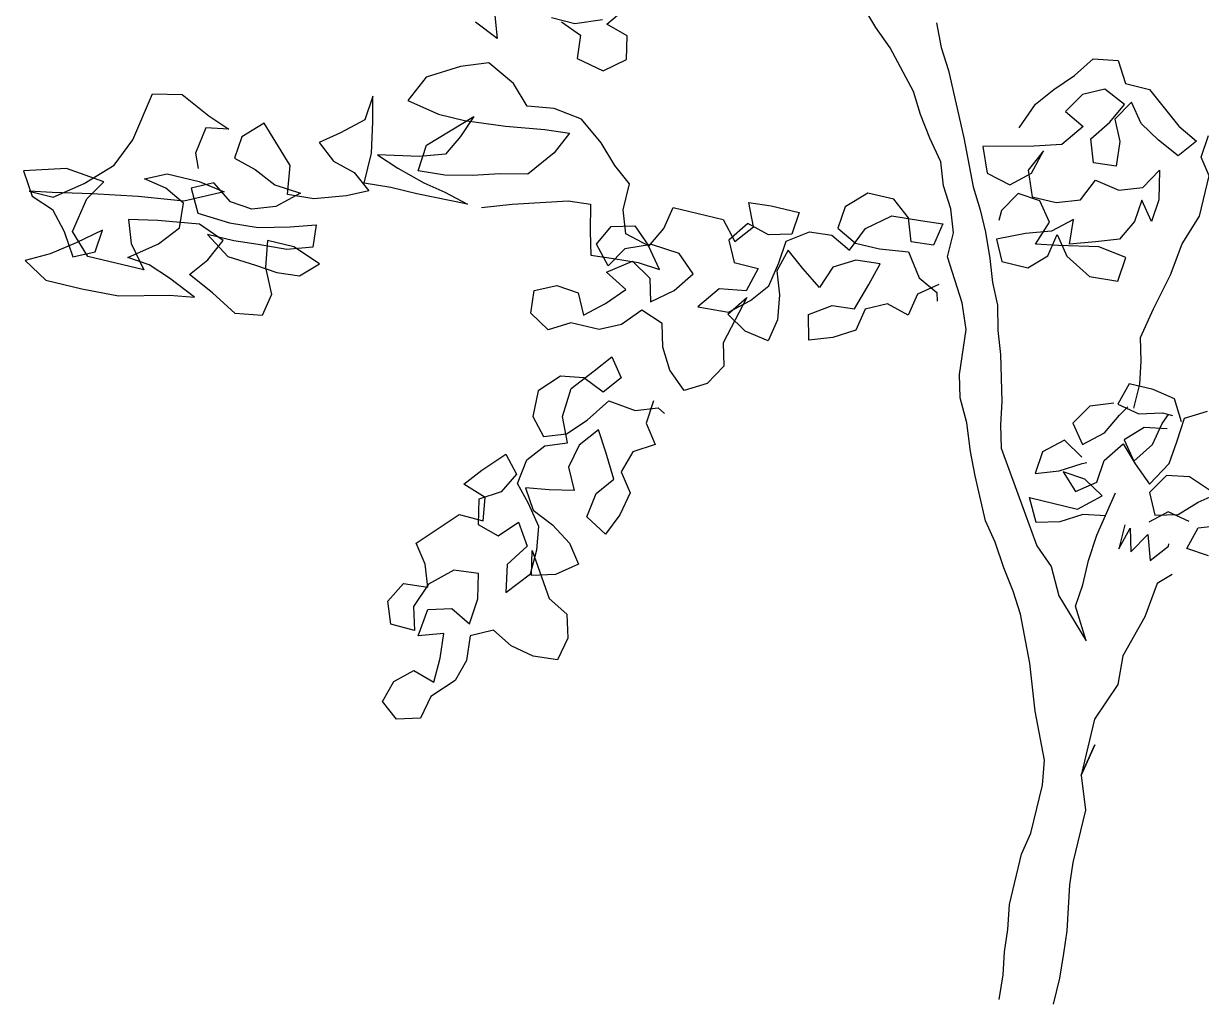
# Model space of a CAD drawing. Header units: inches. Extents: x 350994 to 353538, y 1581369 to 1583842.
# Drawn here: x 351498.433 to 351499.363, y 1583163.563 to 1583164.333 of the extents above; entities that cross this region are included whole.
import ezdxf

# ---------------------------------------------------------------- set-up
doc = ezdxf.new("R2010")
doc.units = ezdxf.units.IN
doc.header["$MEASUREMENT"] = 0
doc.linetypes.add('1', pattern=[0])
doc.layers.add('TREE', color=81, linetype='1')

# ---------------------------------------------------------------- blocks, each defined once
blk = doc.blocks.new('TREE_4')
at = {"color": 94}
for points in [[(-415, 5061.2), (-400.6, 5029.4), (-383.2, 5000.5), (-340, 4913.7), (-311.1, 4850.1), (-293.8, 4821.1), (-279.3, 4792.2), (-264.9, 4757.5), (-253.4, 4725.7), (-239, 4696.8), (-230.3, 4662.1), (-218.8, 4630.2), (-201.5, 4566.6), (-195.7, 4534.8), (-187.1, 4503), (-135.1, 4424.9), (-135.1, 4424.9), (-106.2, 4381.5), (-80.2, 4358.3), (-60, 4320.7), (-8, 4268.6), (-34, 4312), (-31.1, 4343.8), (-31.1, 4378.5), (-28.1, 4416.1), (-16.5, 4479.7)], [(-19.3, 4601.1), (-19.3, 4635.8), (-25, 4667.6), (-33.7, 4699.5), (-25, 4742.8), (-13.3, 4794.9), (-7.5, 4841.1), (7, 4884.5), (7, 4942.3), (-10.3, 4965.4), (-7.4, 4997.2)], [(-1020.6, 4930.6), (-1008.5, 4895.6), (-1043.4, 4910.8)], [(-941.5, 4942.2), (-907.8, 4941.4), (-871.3, 4955.9)], [(-926.2, 4939.4), (-896.2, 4927.3), (-893, 4894.4), (-853.5, 4886.6), (-825.2, 4909.7), (-832.4, 4941.7), (-863.9, 4951.3), (-842.9, 4979.1)], [(-8.5, 3751.1), (-11.4, 3785.8), (-17.1, 3817.6), (-20, 3849.4), (-25.7, 3884.1), (-25.7, 3956.4), (-19.9, 3988.2), (-19.8, 4057.6), (-25.6, 4092.3), (-54.4, 4155.9), (-77.5, 4219.5), (-106.3, 4283.2), (-123.7, 4312.1), (-143.9, 4341), (-164.1, 4372.9), (-184.3, 4398.9), (-213.2, 4456.8), (-227.6, 4488.6), (-242, 4526.2), (-259.3, 4558), (-268, 4589.8), (-273.7, 4653.4), (-288.1, 4688.1), (-322.8, 4746), (-322.7, 4780.7), (-334.3, 4812.5), (-351.6, 4841.4), (-363.1, 4873.2), (-386.2, 4902.2), (-406.4, 4931.1), (-423.8, 4960), (-470, 5012.1), (-496, 5035.3), (-519.1, 5058.4)], [(-267.6, 4945.4), (-253.2, 4983), (-232.9, 5009), (-209.7, 5035), (-189.5, 5063.9), (-154.8, 5069.7), (-137.4, 5040.7), (-102.8, 5040.7), (-50.7, 5000.2), (-21.8, 4985.7), (-42.1, 4959.7), (-73.9, 4974.2), (-102.8, 4991.5), (-123, 5017.6), (-140.4, 4988.7), (-126, 4959.8), (-123.1, 4925.1), (-154.9, 4922.2), (-166.4, 4954), (-146.2, 4982.9), (-131.7, 5011.8), (-163.5, 5026.3), (-192.4, 5011.9), (-209.8, 4983), (-180.9, 4968.5), (-204, 4936.7), (-241.6, 4925.2), (-311, 4907.9), (-296.6, 4873.2), (-261.9, 4864.5), (-235.9, 4887.6), (-227.2, 4922.3), (-241.7, 4890.5), (-227.2, 4855.8), (-192.6, 4855.7), (-160.7, 4867.3), (-146.3, 4899.1), (-111.6, 4893.2), (-79.7, 4904.8), (-62.4, 4933.7), (-53.7, 4893.2), (-56.7, 4861.4), (-76.9, 4887.4), (-79.8, 4855.6), (-94.3, 4826.7), (-126.1, 4815.2), (-160.8, 4803.7), (-163.7, 4838.4), (-189.7, 4815.3), (-224.4, 4803.7), (-262, 4786.4), (-247.6, 4757.5), (-210, 4757.4), (-186.8, 4780.6), (-181, 4812.4), (-160.8, 4786.3), (-123.2, 4766), (-82.8, 4768.9), (-79.8, 4803.6), (-120.3, 4809.4), (-175.3, 4797.9), (-207.1, 4792.1), (-195.5, 4826.8), (-215.7, 4852.9), (-247.5, 4855.8), (-264.9, 4826.9), (-264.9, 4812.4)], [(-974.3, 4660.3), (-933.8, 4674.7), (-858.6, 4697.7), (-826.8, 4700.6), (-818.2, 4663), (-809.5, 4631.2), (-777.7, 4634.1), (-743, 4636.9), (-711.2, 4634), (-734.3, 4662.9), (-769, 4671.6), (-780.5, 4703.5), (-780.5, 4741), (-806.5, 4761.3), (-832.5, 4787.4), (-867.2, 4813.4), (-907.7, 4819.2), (-945.3, 4813.5), (-971.2, 4839.5), (-1011.7, 4859.8), (-1049.3, 4845.4), (-1092.7, 4819.4), (-1110.1, 4781.8), (-1063.8, 4773.1), (-1026.2, 4773.1), (-968.4, 4778.8), (-913.5, 4787.4), (-878.8, 4790.3), (-893.3, 4758.5), (-922.2, 4720.9), (-959.8, 4712.3), (-997.4, 4700.8), (-1035, 4692.1), (-1072.6, 4689.3), (-1069.7, 4726.9), (-1014.7, 4781.7), (-1026.3, 4749.9), (-1040.7, 4721), (-1075.5, 4709.5), (-1133.3, 4698), (-1101.5, 4686.4), (-1061, 4674.8), (-1029.2, 4669), (-994.5, 4660.3), (-1066.8, 4657.5), (-1104.4, 4657.5), (-1142, 4654.6), (-1142, 4698), (-1150.6, 4741.4), (-1159.2, 4776.1), (-1162.2, 4741.4), (-1191.1, 4715.4), (-1217.1, 4695.2), (-1191.1, 4674.9), (-1159.3, 4666.2), (-1133.3, 4646), (-1162.3, 4631.5), (-1205.6, 4617.1), (-1243.2, 4614.2), (-1249, 4654.7), (-1298.1, 4703.9), (-1324.1, 4677.9), (-1327.1, 4646.1), (-1295.3, 4637.4), (-1263.5, 4622.9), (-1225.9, 4620), (-1254.8, 4594), (-1286.6, 4582.5), (-1318.4, 4585.4), (-1347.3, 4605.7), (-1376.3, 4591.2), (-1358.9, 4559.4), (-1312.7, 4556.5), (-1272.2, 4559.3), (-1228.8, 4570.9), (-1194.1, 4582.4), (-1191.3, 4550.6), (-1226, 4539.1), (-1266.4, 4536.2), (-1301.1, 4533.3), (-1338.7, 4533.4), (-1304, 4510.2), (-1263.6, 4507.3), (-1231.8, 4504.4), (-1200, 4507.2), (-1176.8, 4530.3), (-1217.3, 4544.8), (-1254.9, 4544.9), (-1249.1, 4507.3), (-1231.8, 4472.6), (-1237.6, 4440.8), (-1275.2, 4435), (-1312.8, 4455.3), (-1350.3, 4472.7), (-1330.1, 4498.7), (-1315.6, 4530.5), (-1353.2, 4545), (-1411, 4536.3), (-1451.5, 4527.7), (-1440, 4495.9), (-1414, 4464.1), (-1494.9, 4464.1), (-1523.8, 4493.1), (-1515.1, 4542.2), (-1497.7, 4571.1), (-1552.6, 4576.9), (-1610.5, 4559.6), (-1590.3, 4527.8), (-1558.5, 4516.2), (-1535.4, 4490.2), (-1515.2, 4458.4), (-1486.2, 4472.8), (-1483.3, 4504.6), (-1515.1, 4478.6), (-1547, 4455.5), (-1578.8, 4438.2), (-1544.1, 4417.9), (-1492.1, 4417.9), (-1440, 4420.7), (-1370.6, 4438), (-1335.9, 4443.7), (-1376.4, 4461.1), (-1408.2, 4472.7), (-1440, 4475.6), (-1402.4, 4504.5), (-1379.2, 4533.4), (-1382.1, 4568.1), (-1411, 4582.6), (-1442.8, 4588.4), (-1413.8, 4602.8), (-1367.6, 4602.8), (-1330, 4597), (-1382.1, 4571), (-1445.7, 4562.4), (-1509.3, 4550.9), (-1564.2, 4539.4), (-1596, 4533.6), (-1561.4, 4533.6), (-1523.7, 4562.5), (-1489, 4597.1), (-1471.6, 4637.6), (-1460, 4707), (-1419.5, 4715.6), (-1376.2, 4695.3), (-1344.4, 4683.7), (-1376.2, 4678), (-1382, 4640.4), (-1373.3, 4620.1)], [(-325.7, 4705.5), (-351.7, 4685.3), (-357.5, 4653.5), (-389.3, 4662.2), (-418.3, 4647.8), (-424.1, 4616), (-453, 4598.6), (-484.8, 4587.1), (-493.5, 4621.8), (-464.5, 4642), (-432.7, 4644.9), (-421.1, 4682.5), (-412.4, 4714.3), (-447.1, 4711.4), (-476, 4694.1), (-487.6, 4662.3), (-516.5, 4682.6), (-542.5, 4702.8), (-551.2, 4671), (-539.7, 4639.2), (-534, 4604.5), (-539.8, 4572.7), (-574.5, 4578.5), (-603.4, 4595.9), (-583.1, 4624.8), (-600.5, 4555.4), (-591.9, 4523.6), (-609.2, 4494.7), (-638.2, 4477.4), (-664.2, 4500.5), (-681.5, 4529.5), (-690.1, 4561.3), (-721.9, 4572.9), (-745.1, 4546.9), (-774, 4532.4), (-814.5, 4532.5), (-843.4, 4515.2), (-872.3, 4532.5), (-875.2, 4564.3), (-846.2, 4578.8), (-814.4, 4575.8), (-800, 4546.9), (-774, 4570), (-750.8, 4596), (-782.6, 4613.4), (-750.8, 4636.5), (-721.9, 4619.1), (-713.2, 4587.3), (-684.3, 4610.4), (-664, 4639.3), (-690, 4662.5), (-730.5, 4665.4), (-765.2, 4651), (-782.6, 4622.1), (-805.7, 4648.1), (-791.2, 4677), (-759.4, 4685.7), (-733.4, 4662.5), (-718.9, 4691.4), (-713.1, 4723.2), (-640.8, 4723.1), (-617.7, 4697.1), (-597.5, 4723.1), (-611.9, 4754.9), (-580.1, 4757.8), (-539.6, 4757.7), (-542.5, 4725.9), (-574.3, 4717.3), (-606.1, 4726), (-626.4, 4697.1), (-612, 4668.2), (-577.3, 4668.2), (-586, 4633.5), (-623.6, 4627.7), (-646.7, 4595.9), (-603.4, 4598.8), (-577.3, 4621.9), (-557, 4647.9), (-551.2, 4682.6), (-548.3, 4714.4), (-519.4, 4734.6), (-487.6, 4737.5), (-458.7, 4723), (-444.2, 4757.7), (-412.4, 4783.7), (-371.9, 4786.5), (-340.1, 4789.4), (-345.9, 4757.6), (-377.7, 4754.7), (-389.2, 4786.5), (-415.2, 4806.8), (-452.8, 4806.8), (-478.9, 4780.8), (-481.8, 4749), (-452.9, 4734.5), (-418.2, 4734.5), (-377.7, 4740.3), (-354.6, 4708.4), (-325.7, 4693.9), (-322.8, 4682.4)], [(50.1, 4598.2), (32.8, 4627.1), (1, 4632.9), (-33.7, 4633), (-42.4, 4601.2), (-10.6, 4595.3), (21.2, 4604), (35.6, 4604)], [(-22.3, 4445), (-54.1, 4439.3), (-83.1, 4421.9), (-114.9, 4413.3), (-132.2, 4445.1), (-62.8, 4445), (-33.9, 4471), (-62.8, 4488.4), (-94.6, 4491.3), (-71.5, 4468.2), (-45.4, 4488.4), (-42.5, 4520.2), (-22.2, 4549.1), (0.9, 4525.9), (26.9, 4502.8), (47.1, 4537.5), (50.1, 4569.3), (53, 4604), (81.9, 4621.3)], [(130.9, 4424.6), (99.1, 4427.6), (107.8, 4459.3), (139.6, 4470.9)], [(-48.2, 4601.2), (-80, 4589.6), (-97.4, 4560.7), (-77.2, 4534.7), (-51.2, 4557.8), (-36.7, 4586.7), (-28, 4601.1)], [(32.7, 4583.7), (0.9, 4578), (-22.2, 4554.9), (-2, 4528.8), (18.2, 4557.7), (24.1, 4589.5), (29.8, 4604)], [(-74.3, 4517.3), (-103.2, 4534.7), (-129.3, 4511.6), (-132.2, 4479.8), (-100.4, 4491.3), (-71.4, 4508.7), (-65.6, 4511.6)], [(110.7, 4514.3), (78.9, 4525.9), (47.1, 4520.1), (29.7, 4491.2), (44.2, 4462.3), (76, 4470.9), (99.1, 4494.1), (113.6, 4505.6)], [(-676.3, 4453.1), (-679.2, 4420.3), (-659.9, 4394.4), (-687.9, 4377), (-697, 4346), (-677.7, 4320.1), (-684.7, 4287.1), (-698, 4256), (-729.2, 4273.3), (-724.3, 4308.2), (-704.8, 4333.5), (-724.4, 4367.5), (-741.7, 4395.6), (-763.3, 4368.2), (-770.3, 4335.2), (-754.9, 4305.1), (-789.4, 4297.7), (-822, 4292.5), (-804.6, 4264.5), (-773.5, 4251.2), (-744.2, 4231.8), (-724.8, 4205.9), (-752.7, 4184.5), (-785.1, 4175.1), (-792.5, 4209.7), (-753.5, 4149.7), (-724.3, 4134.3), (-715, 4101.9), (-722, 4068.9), (-756.7, 4065.7), (-789.7, 4072.7), (-818.9, 4088), (-849, 4072.6), (-845.7, 4038), (-854.9, 4007), (-882.5, 3977.4), (-889.5, 3944.4), (-921.9, 3935.1), (-947.1, 3954.6), (-938, 3985.6), (-914.2, 4006.9), (-883.2, 3997.8), (-882.4, 4032.6), (-885.6, 4067.3), (-920, 4055.8), (-915.2, 4094.9), (-882.8, 4104.2), (-853.7, 4088.9), (-850.9, 4125.8), (-858.2, 4160.3), (-892.9, 4157), (-922.6, 4129.4), (-935.7, 4094.1), (-926.4, 4061.7), (-961.2, 4062.6), (-972.5, 4092.8), (-957.1, 4122), (-922.5, 4125.3), (-933.8, 4155.6), (-953.1, 4181.5), (-903.8, 4234.4), (-869, 4233.6), (-874.2, 4266.1), (-907.4, 4277.2), (-887.8, 4302.4), (-860.2, 4332.1), (-838.9, 4308.3), (-854.2, 4279.1), (-882.3, 4261.7), (-874.9, 4227.2), (-843.9, 4218.1), (-820.3, 4243.5), (-800.8, 4213.5), (-822.2, 4182), (-814.7, 4143.4), (-787.2, 4177.1), (-786.4, 4211.9), (-791.6, 4244.5), (-813.1, 4272.4), (-834.4, 4296.1), (-829.5, 4331.1), (-809.9, 4356.3), (-779.6, 4367.6), (-795.2, 4401.9), (-792.5, 4442.9), (-767, 4474.5), (-747.5, 4499.7), (-728.1, 4473.8), (-747.7, 4448.5), (-778.9, 4461.8), (-811.4, 4456.5), (-837, 4429), (-835.7, 4392.3), (-814.4, 4368.5), (-784.1, 4379.8), (-760.5, 4405.1), (-737.1, 4438.7), (-698.1, 4433.9), (-667.8, 4445.2), (-657.4, 4439.5)], [(93.3, 4465.1), (61.5, 4471), (38.4, 4450.7)], [(6.6, 4439.2), (6.5, 4404.5), (15.2, 4436.3), (23.9, 4404.5), (41.3, 4433.4), (52.8, 4398.7), (73.1, 4424.7), (73.1, 4427.6)], [(87.5, 4387.1), (70.1, 4369.8), (64.3, 4320.6), (46.9, 4259.9), (49.7, 4219.4), (29.4, 4164.5), (29.4, 4083.6), (38.1, 4129.8), (29.4, 4083.6), (46.7, 4037.3), (46.6, 3962.1), (49.5, 3930.3), (61, 3866.7), (63.8, 3834.9), (66.7, 3800.2), (66.7, 3762.6)]]:
    blk.add_lwpolyline(points, dxfattribs=at)

msp = doc.modelspace()

# ---------------------------------------------------------------- block references
at = {"layer": 'TREE', "lineweight": 5, "xscale": 0.0005632341247466223, "yscale": 0.0005632341529917539, "zscale": 0.0005632341444477617, "rotation": 346.4411541233163}
msp.add_blockref('TREE_4', (351498.71221, 1583161.50724), dxfattribs=at)

doc.saveas('drawing.dxf')
